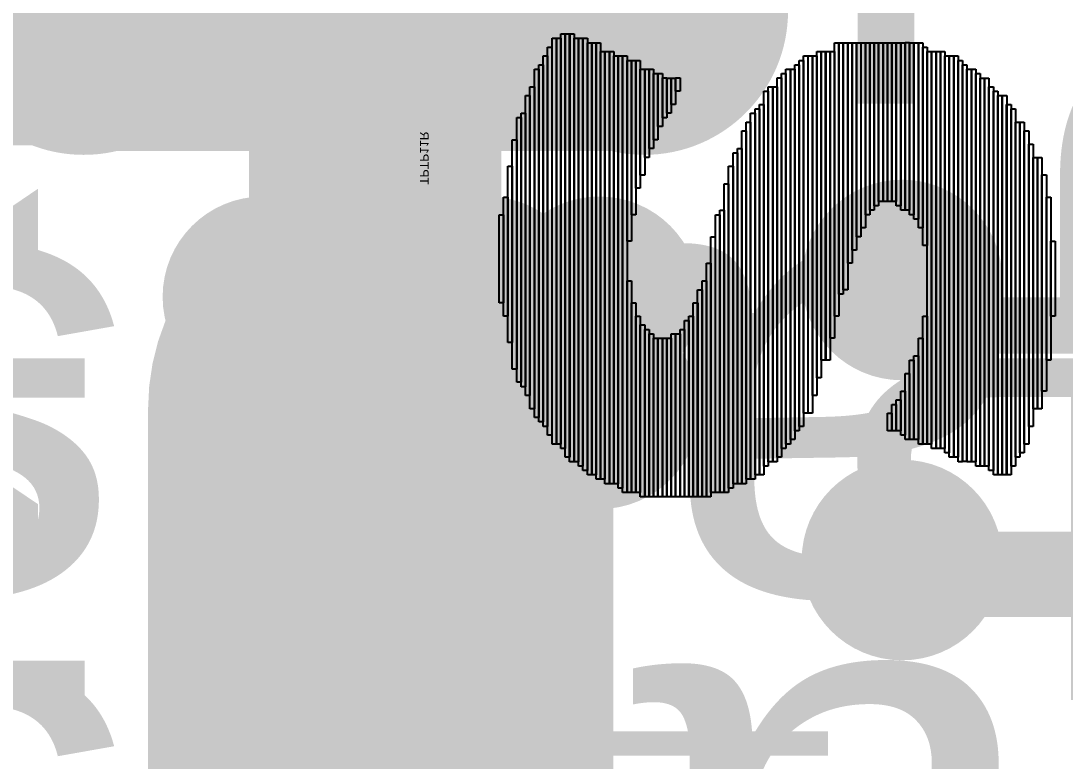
# Model space of a CAD drawing. Header units: inches. Extents: x -2.12 to 4.45, y -3.15 to 1.57.
# Drawn here: x -0.5044 to -0.3181, y -0.3815 to -0.2493 of the extents above; entities that cross this region are included whole.
import ezdxf

# ---------------------------------------------------------------- set-up
doc = ezdxf.new("R2010")
doc.units = ezdxf.units.IN
doc.header["$MEASUREMENT"] = 0
for name, color, linetype in [('Bottom', 5, 'Continuous'), ('Bottom 3D Body', 56, 'Continuous'), ('Bottom Overlay', 54, 'Continuous'), ('Bottom Paste', 16, 'Continuous'), ('Bottom Solder', 6, 'Continuous'), ('Bottom Value', 56, 'Continuous'), ('Measures', 56, 'Continuous'), ('Top', 1, 'Continuous'), ('Top Overlay', 2, 'Continuous'), ('Top Solder', 216, 'Continuous'), ('tPlace', 56, 'Continuous'), ('Via Holes', 16, 'Continuous')]:
    doc.layers.add(name, color=color, linetype=linetype)
doc.styles.add('Arial', font='', dxfattribs={"height": 0.2})
doc.styles.add('Courier New', font='', dxfattribs={"height": 0.2})
doc.styles.get('Arial').set_extended_font_data('Arial')
doc.styles.get('Courier New').set_extended_font_data('Courier New')

# ---------------------------------------------------------------- blocks, each defined once
blk = doc.blocks.new('TP11R_B_47')
at = {"layer": 'Bottom 3D Body', "style": 'Courier New', "text_generation_flag": 2}
blk.add_text('>TP_SIGNAL_NAME', height=0.0610235, rotation=180, dxfattribs=at).set_placement((0, 0.075))
blk = doc.blocks.new('TP11R_B_78')
at = {"layer": 'Bottom'}
h = blk.add_hatch(color=5, dxfattribs=at)
edge = h.paths.add_edge_path()
edge.add_arc((0, 0), 0.02166, 0, 360)
at = {"layer": 'Bottom Paste'}
h = blk.add_hatch(color=16, dxfattribs=at)
edge = h.paths.add_edge_path()
edge.add_arc((0, 0), 0.02166, 0, 360)
at = {"layer": 'Bottom Solder'}
h = blk.add_hatch(color=6, dxfattribs=at)
edge = h.paths.add_edge_path()
edge.add_arc((0, 0), 0.02566, 0, 360)
blk = doc.blocks.new('TP11R_B_79')
at = {"layer": 'Bottom'}
h = blk.add_hatch(color=5, dxfattribs=at)
edge = h.paths.add_edge_path()
edge.add_arc((0, 0), 0.02166, 0, 360)
at = {"layer": 'Bottom Paste'}
h = blk.add_hatch(color=16, dxfattribs=at)
edge = h.paths.add_edge_path()
edge.add_arc((0, 0), 0.02166, 0, 360)
at = {"layer": 'Bottom Solder'}
h = blk.add_hatch(color=6, dxfattribs=at)
edge = h.paths.add_edge_path()
edge.add_arc((0, 0), 0.02566, 0, 360)
blk = doc.blocks.new('TO_236_VIS_L_86')
at = {"layer": 'Measures', "style": 'Courier New'}
for s, p in [('Alt 1 Padstyle: OX60Y90D30P', (-0.583, -0.458)), ('Alt 2 Padstyle: OX90Y60D30P', (-0.583, -0.533))]:
    blk.add_text(s, height=0.0775, dxfattribs=at).set_placement(p)

msp = doc.modelspace()

# ---------------------------------------------------------------- hatches: boundary and pattern name
at = {"layer": 'Bottom'}
h = msp.add_hatch(color=5, dxfattribs=at)
edge = h.paths.add_edge_path()
edge.add_arc((-0.3472, -0.29561), 0.013905, 0, 360)
h = msp.add_hatch(color=5, dxfattribs=at)
edge = h.paths.add_edge_path()
edge.add_arc((-0.4612, -0.29861), 0.013905, 0, 360)
h = msp.add_hatch(color=5, dxfattribs=at)
edge = h.paths.add_edge_path()
edge.add_arc((-0.4412, -0.29861), 0.013905, 0, 360)
h = msp.add_hatch(color=5, dxfattribs=at)
edge = h.paths.add_edge_path()
edge.add_arc((-0.4212, -0.29861), 0.013905, 0, 360)
h = msp.add_hatch(color=5, dxfattribs=at)
edge = h.paths.add_edge_path()
edge.add_arc((-0.4012, -0.29861), 0.013905, 0, 360)
h = msp.add_hatch(color=5, dxfattribs=at)
edge = h.paths.add_edge_path()
edge.add_arc((-0.4602, -0.31861), 0.013905, 0, 360)
h = msp.add_hatch(color=5, dxfattribs=at)
edge = h.paths.add_edge_path()
edge.add_arc((-0.4402, -0.31861), 0.013905, 0, 360)
h = msp.add_hatch(color=5, dxfattribs=at)
edge = h.paths.add_edge_path()
edge.add_arc((-0.4212, -0.31861), 0.013905, 0, 360)
h = msp.add_hatch(color=5, dxfattribs=at)
edge = h.paths.add_edge_path()
edge.add_arc((-0.4012, -0.31861), 0.013905, 0, 360)
h = msp.add_hatch(color=5, dxfattribs=at)
edge = h.paths.add_edge_path()
edge.add_arc((-0.3472, -0.34561), 0.013905, 0, 360)
at = {"layer": 'Bottom Solder'}
h = msp.add_hatch(color=6, dxfattribs=at)
edge = h.paths.add_edge_path()
edge.add_arc((-0.3472, -0.29561), 0.017905, 0, 360)
h = msp.add_hatch(color=6, dxfattribs=at)
edge = h.paths.add_edge_path()
edge.add_arc((-0.4612, -0.29861), 0.017905, 0, 360)
h = msp.add_hatch(color=6, dxfattribs=at)
edge = h.paths.add_edge_path()
edge.add_arc((-0.4412, -0.29861), 0.017905, 0, 360)
h = msp.add_hatch(color=6, dxfattribs=at)
edge = h.paths.add_edge_path()
edge.add_arc((-0.4212, -0.29861), 0.017905, 0, 360)
h = msp.add_hatch(color=6, dxfattribs=at)
edge = h.paths.add_edge_path()
edge.add_arc((-0.4012, -0.29861), 0.017905, 0, 360)
h = msp.add_hatch(color=6, dxfattribs=at)
edge = h.paths.add_edge_path()
edge.add_arc((-0.4602, -0.31861), 0.017905, 0, 360)
h = msp.add_hatch(color=6, dxfattribs=at)
edge = h.paths.add_edge_path()
edge.add_arc((-0.4402, -0.31861), 0.017905, 0, 360)
h = msp.add_hatch(color=6, dxfattribs=at)
edge = h.paths.add_edge_path()
edge.add_arc((-0.4212, -0.31861), 0.017905, 0, 360)
h = msp.add_hatch(color=6, dxfattribs=at)
edge = h.paths.add_edge_path()
edge.add_arc((-0.4012, -0.31861), 0.017905, 0, 360)
h = msp.add_hatch(color=6, dxfattribs=at)
edge = h.paths.add_edge_path()
edge.add_arc((-0.3472, -0.34561), 0.017905, 0, 360)
at = {"layer": 'Top'}
h = msp.add_hatch(color=1, dxfattribs=at)
edge = h.paths.add_edge_path()
edge.add_arc((-0.3472, -0.29561), 0.013905, 0, 360)
h = msp.add_hatch(color=1, dxfattribs=at)
edge = h.paths.add_edge_path()
edge.add_arc((-0.4612, -0.29861), 0.013905, 0, 360)
h = msp.add_hatch(color=1, dxfattribs=at)
edge = h.paths.add_edge_path()
edge.add_arc((-0.4412, -0.29861), 0.013905, 0, 360)
h = msp.add_hatch(color=1, dxfattribs=at)
edge = h.paths.add_edge_path()
edge.add_arc((-0.4212, -0.29861), 0.013905, 0, 360)
h = msp.add_hatch(color=1, dxfattribs=at)
edge = h.paths.add_edge_path()
edge.add_arc((-0.4012, -0.29861), 0.013905, 0, 360)
h = msp.add_hatch(color=1, dxfattribs=at)
edge = h.paths.add_edge_path()
edge.add_arc((-0.4602, -0.31861), 0.013905, 0, 360)
h = msp.add_hatch(color=1, dxfattribs=at)
edge = h.paths.add_edge_path()
edge.add_arc((-0.4402, -0.31861), 0.013905, 0, 360)
h = msp.add_hatch(color=1, dxfattribs=at)
edge = h.paths.add_edge_path()
edge.add_arc((-0.4212, -0.31861), 0.013905, 0, 360)
h = msp.add_hatch(color=1, dxfattribs=at)
edge = h.paths.add_edge_path()
edge.add_arc((-0.4012, -0.31861), 0.013905, 0, 360)
h = msp.add_hatch(color=1, dxfattribs=at)
edge = h.paths.add_edge_path()
edge.add_arc((-0.3472, -0.34561), 0.013905, 0, 360)
at = {"layer": 'Top Solder'}
h = msp.add_hatch(color=216, dxfattribs=at)
edge = h.paths.add_edge_path()
edge.add_arc((-0.3472, -0.29561), 0.017905, 0, 360)
h = msp.add_hatch(color=216, dxfattribs=at)
edge = h.paths.add_edge_path()
edge.add_arc((-0.4612, -0.29861), 0.017905, 0, 360)
h = msp.add_hatch(color=216, dxfattribs=at)
edge = h.paths.add_edge_path()
edge.add_arc((-0.4412, -0.29861), 0.017905, 0, 360)
h = msp.add_hatch(color=216, dxfattribs=at)
edge = h.paths.add_edge_path()
edge.add_arc((-0.4212, -0.29861), 0.017905, 0, 360)
h = msp.add_hatch(color=216, dxfattribs=at)
edge = h.paths.add_edge_path()
edge.add_arc((-0.4012, -0.29861), 0.017905, 0, 360)
h = msp.add_hatch(color=216, dxfattribs=at)
edge = h.paths.add_edge_path()
edge.add_arc((-0.4602, -0.31861), 0.017905, 0, 360)
h = msp.add_hatch(color=216, dxfattribs=at)
edge = h.paths.add_edge_path()
edge.add_arc((-0.4402, -0.31861), 0.017905, 0, 360)
h = msp.add_hatch(color=216, dxfattribs=at)
edge = h.paths.add_edge_path()
edge.add_arc((-0.4212, -0.31861), 0.017905, 0, 360)
h = msp.add_hatch(color=216, dxfattribs=at)
edge = h.paths.add_edge_path()
edge.add_arc((-0.4012, -0.31861), 0.017905, 0, 360)
h = msp.add_hatch(color=216, dxfattribs=at)
edge = h.paths.add_edge_path()
edge.add_arc((-0.3472, -0.34561), 0.017905, 0, 360)
at = {"layer": 'Via Holes'}
h = msp.add_hatch(color=7, dxfattribs=at)
edge = h.paths.add_edge_path()
edge.add_arc((-0.3472, -0.29561), 0.005905, 0, 360)
h = msp.add_hatch(color=7, dxfattribs=at)
edge = h.paths.add_edge_path()
edge.add_arc((-0.4612, -0.29861), 0.005905, 0, 360)
h = msp.add_hatch(color=7, dxfattribs=at)
edge = h.paths.add_edge_path()
edge.add_arc((-0.4412, -0.29861), 0.005905, 0, 360)
h = msp.add_hatch(color=7, dxfattribs=at)
edge = h.paths.add_edge_path()
edge.add_arc((-0.4212, -0.29861), 0.005905, 0, 360)
h = msp.add_hatch(color=7, dxfattribs=at)
edge = h.paths.add_edge_path()
edge.add_arc((-0.4012, -0.29861), 0.005905, 0, 360)
h = msp.add_hatch(color=7, dxfattribs=at)
edge = h.paths.add_edge_path()
edge.add_arc((-0.4602, -0.31861), 0.005905, 0, 360)
h = msp.add_hatch(color=7, dxfattribs=at)
edge = h.paths.add_edge_path()
edge.add_arc((-0.4402, -0.31861), 0.005905, 0, 360)
h = msp.add_hatch(color=7, dxfattribs=at)
edge = h.paths.add_edge_path()
edge.add_arc((-0.4212, -0.31861), 0.005905, 0, 360)
h = msp.add_hatch(color=7, dxfattribs=at)
edge = h.paths.add_edge_path()
edge.add_arc((-0.4012, -0.31861), 0.005905, 0, 360)
h = msp.add_hatch(color=7, dxfattribs=at)
edge = h.paths.add_edge_path()
edge.add_arc((-0.3472, -0.34561), 0.005905, 0, 360)

# ---------------------------------------------------------------- linework, layer by layer
at = {"layer": 'Bottom', "const_width": 0.05}
msp.add_lwpolyline([(-0.4932, -0.24761), (-0.3932, -0.24761)], dxfattribs=at)
at = {"layer": 'Bottom', "const_width": 0.025}
for points in [[(-0.5057, -0.24761, 1), (-0.4807, -0.24761, 1)], [(-0.4057, -0.24761, 1), (-0.3807, -0.24761, 1)]]:
    msp.add_lwpolyline(points, format="xyb", close=True, dxfattribs=at)
at = {"layer": 'Top'}
for points, const_width in [([(-0.4412, -0.24861), (-0.3932, -0.20061)], 0.045), ([(-0.4412, -0.29861), (-0.4412, -0.24861)], 0.045), ([(-0.4402, -0.43261), (-0.4402, -0.31861)], 0.083)]:
    msp.add_lwpolyline(points, dxfattribs=dict(at, const_width=const_width))
for points, const_width in [([(-0.45245, -0.24861, 1), (-0.42995, -0.24861, 1)], 0.0225), ([(-0.45245, -0.24861, 1), (-0.42995, -0.24861, 1)], 0.0225), ([(-0.46095, -0.31861, 1), (-0.41945, -0.31861, 1)], 0.0415), ([(-0.45245, -0.29861, 1), (-0.42995, -0.29861, 1)], 0.0225)]:
    msp.add_lwpolyline(points, format="xyb", close=True, dxfattribs=dict(at, const_width=const_width))
at = {"layer": 'tPlace'}
for p, q in [((-0.40964, -0.3249), (-0.40964, -0.25246)), ((-0.40964, -0.25246), (-0.40886, -0.25246)), ((-0.40886, -0.25246), (-0.40886, -0.3249)), ((-0.40885, -0.3249), (-0.40885, -0.25246)), ((-0.40885, -0.25246), (-0.40807, -0.25246)), ((-0.40807, -0.25246), (-0.40807, -0.3249)), ((-0.40806, -0.32569), (-0.40806, -0.25167)), ((-0.40806, -0.25167), (-0.40728, -0.25167)), ((-0.40728, -0.32726), (-0.40728, -0.25167)), ((-0.40728, -0.25167), (-0.40649, -0.25167)), ((-0.40728, -0.25167), (-0.40728, -0.32569)), ((-0.406495, -0.328055), (-0.406495, -0.251675)), ((-0.406495, -0.251675), (-0.405705, -0.251675)), ((-0.40649, -0.25167), (-0.40649, -0.32726)), ((-0.405705, -0.251675), (-0.405705, -0.328055)), ((-0.405705, -0.328055), (-0.405705, -0.252455)), ((-0.405705, -0.252455), (-0.404915, -0.252455)), ((-0.404915, -0.252455), (-0.404915, -0.328055)), ((-0.40491, -0.32884), (-0.40491, -0.25246)), ((-0.40491, -0.25246), (-0.40413, -0.25246)), ((-0.40413, -0.32963), (-0.40413, -0.25246)), ((-0.40413, -0.25246), (-0.40334, -0.25246)), ((-0.40413, -0.25246), (-0.40413, -0.32884)), ((-0.40334, -0.25246), (-0.40334, -0.32963)), ((-0.40334, -0.33041), (-0.40334, -0.25325)), ((-0.40334, -0.25325), (-0.40256, -0.25325)), ((-0.40256, -0.25325), (-0.40256, -0.33041)), ((-0.40255, -0.33041), (-0.40255, -0.25325)), ((-0.40255, -0.25325), (-0.40177, -0.25325)), ((-0.40177, -0.3312), (-0.40177, -0.25325)), ((-0.40177, -0.25325), (-0.40098, -0.25325)), ((-0.40177, -0.25325), (-0.40177, -0.33041)), ((-0.40098, -0.25325), (-0.40098, -0.3312)), ((-0.359245, -0.302065), (-0.359245, -0.253245)), ((-0.359245, -0.253245), (-0.358455, -0.253245)), ((-0.358465, -0.298125), (-0.358465, -0.253245)), ((-0.358465, -0.253245), (-0.357675, -0.253245)), ((-0.358455, -0.253245), (-0.358455, -0.302065)), ((-0.357675, -0.297345), (-0.357675, -0.253245)), ((-0.357675, -0.253245), (-0.356885, -0.253245)), ((-0.357675, -0.253245), (-0.357675, -0.298125)), ((-0.35689, -0.29262), (-0.35689, -0.25325)), ((-0.35689, -0.25325), (-0.3561, -0.25325)), ((-0.356885, -0.253245), (-0.356885, -0.297345)), ((-0.3561, -0.29026), (-0.3561, -0.25325)), ((-0.3561, -0.25325), (-0.35531, -0.25325)), ((-0.3561, -0.25325), (-0.3561, -0.29262)), ((-0.35531, -0.25325), (-0.35531, -0.29026)), ((-0.355305, -0.287895), (-0.355305, -0.253245)), ((-0.355305, -0.253245), (-0.354525, -0.253245)), ((-0.354525, -0.253245), (-0.354525, -0.287895)), ((-0.35452, -0.28632), (-0.35452, -0.25325)), ((-0.35452, -0.25325), (-0.35373, -0.25325)), ((-0.35374, -0.28396), (-0.35374, -0.25325)), ((-0.35374, -0.25325), (-0.35295, -0.25325)), ((-0.35373, -0.25325), (-0.35373, -0.28632)), ((-0.35295, -0.25325), (-0.35295, -0.28396)), ((-0.352945, -0.283165), (-0.352945, -0.253245)), ((-0.352945, -0.253245), (-0.352155, -0.253245)), ((-0.35216, -0.28238), (-0.35216, -0.25325)), ((-0.35216, -0.25325), (-0.35137, -0.25325)), ((-0.352155, -0.253245), (-0.352155, -0.283165)), ((-0.35137, -0.28159), (-0.35137, -0.25325)), ((-0.35137, -0.25325), (-0.35059, -0.25325)), ((-0.35137, -0.25325), (-0.35137, -0.28238)), ((-0.35059, -0.25325), (-0.35059, -0.28159)), ((-0.350585, -0.281595), (-0.350585, -0.253245)), ((-0.350585, -0.253245), (-0.349805, -0.253245)), ((-0.349805, -0.253245), (-0.349805, -0.281595)), ((-0.349795, -0.281595), (-0.349795, -0.253245)), ((-0.349795, -0.253245), (-0.349015, -0.253245)), ((-0.349015, -0.253245), (-0.349015, -0.281595)), ((-0.349005, -0.281595), (-0.349005, -0.253245)), ((-0.349005, -0.253245), (-0.348225, -0.253245)), ((-0.348225, -0.282385), (-0.348225, -0.253245)), ((-0.348225, -0.253245), (-0.347435, -0.253245)), ((-0.348225, -0.253245), (-0.348225, -0.281595)), ((-0.347435, -0.283165), (-0.347435, -0.253245)), ((-0.347435, -0.253245), (-0.346645, -0.253245)), ((-0.347435, -0.253245), (-0.347435, -0.282385)), ((-0.34665, -0.28317), (-0.34665, -0.25324)), ((-0.34665, -0.25324), (-0.34586, -0.25324)), ((-0.346645, -0.253245), (-0.346645, -0.283165)), ((-0.34586, -0.25324), (-0.34586, -0.28317)), ((-0.34586, -0.28396), (-0.34586, -0.25325)), ((-0.34586, -0.25325), (-0.34507, -0.25325)), ((-0.345075, -0.284745), (-0.345075, -0.253245)), ((-0.345075, -0.253245), (-0.344285, -0.253245)), ((-0.34507, -0.25325), (-0.34507, -0.28396)), ((-0.34429, -0.28632), (-0.34429, -0.25325)), ((-0.34429, -0.25325), (-0.3435, -0.25325)), ((-0.344285, -0.253245), (-0.344285, -0.284745)), ((-0.3435, -0.25325), (-0.3435, -0.28632)), ((-0.410425, -0.323325), (-0.410425, -0.254035)), ((-0.410425, -0.254035), (-0.409645, -0.254035)), ((-0.409645, -0.254035), (-0.409645, -0.323325)), ((-0.40098, -0.3312), (-0.40098, -0.25483)), ((-0.40098, -0.25483), (-0.40019, -0.25483)), ((-0.400195, -0.331985), (-0.400195, -0.254825)), ((-0.400195, -0.254825), (-0.399405, -0.254825)), ((-0.40019, -0.25483), (-0.40019, -0.3312)), ((-0.399405, -0.331985), (-0.399405, -0.254825)), ((-0.399405, -0.254825), (-0.398615, -0.254825)), ((-0.399405, -0.254825), (-0.399405, -0.331985)), ((-0.398615, -0.254825), (-0.398615, -0.331985)), ((-0.3624, -0.31309), (-0.3624, -0.25482)), ((-0.3624, -0.25482), (-0.36161, -0.25482)), ((-0.36161, -0.25482), (-0.36161, -0.31309)), ((-0.36161, -0.30994), (-0.36161, -0.25483)), ((-0.36161, -0.25483), (-0.36082, -0.25483)), ((-0.360825, -0.309945), (-0.360825, -0.254825)), ((-0.360825, -0.254825), (-0.360035, -0.254825)), ((-0.36082, -0.25483), (-0.36082, -0.30994)), ((-0.360035, -0.306005), (-0.360035, -0.254825)), ((-0.360035, -0.254825), (-0.359245, -0.254825)), ((-0.360035, -0.254825), (-0.360035, -0.309945)), ((-0.359245, -0.254825), (-0.359245, -0.306005)), ((-0.3435, -0.28947), (-0.3435, -0.25404)), ((-0.3435, -0.25404), (-0.34271, -0.25404)), ((-0.342715, -0.324905), (-0.342715, -0.254825)), ((-0.342715, -0.254825), (-0.341925, -0.254825)), ((-0.34271, -0.25404), (-0.34271, -0.28947)), ((-0.341925, -0.325685), (-0.341925, -0.254825)), ((-0.341925, -0.254825), (-0.341135, -0.254825)), ((-0.341925, -0.254825), (-0.341925, -0.324905)), ((-0.34114, -0.32569), (-0.34114, -0.25482)), ((-0.34114, -0.25482), (-0.34035, -0.25482)), ((-0.341135, -0.254825), (-0.341135, -0.325685)), ((-0.34035, -0.32569), (-0.34035, -0.25482)), ((-0.34035, -0.25482), (-0.33956, -0.25482)), ((-0.34035, -0.25482), (-0.34035, -0.32569)), ((-0.33956, -0.25482), (-0.33956, -0.32569)), ((-0.41121, -0.32175), (-0.41121, -0.25561)), ((-0.41121, -0.25561), (-0.41043, -0.25561)), ((-0.41043, -0.25561), (-0.41043, -0.32175)), ((-0.39861, -0.33199), (-0.39861, -0.25561)), ((-0.39861, -0.25561), (-0.39783, -0.25561)), ((-0.39783, -0.33278), (-0.39783, -0.25561)), ((-0.39783, -0.25561), (-0.39704, -0.25561)), ((-0.39783, -0.25561), (-0.39783, -0.33199)), ((-0.397045, -0.333565), (-0.397045, -0.255605)), ((-0.397045, -0.255605), (-0.396255, -0.255605)), ((-0.39704, -0.25561), (-0.39704, -0.33278)), ((-0.396255, -0.255605), (-0.396255, -0.333565)), ((-0.39625, -0.28868), (-0.39625, -0.2564)), ((-0.39625, -0.2564), (-0.39547, -0.2564)), ((-0.39547, -0.2564), (-0.39547, -0.28868)), ((-0.395465, -0.283955), (-0.395465, -0.256395)), ((-0.395465, -0.256395), (-0.394675, -0.256395)), ((-0.39468, -0.27923), (-0.39468, -0.2564)), ((-0.39468, -0.2564), (-0.39389, -0.2564)), ((-0.394675, -0.256395), (-0.394675, -0.283955)), ((-0.39389, -0.2564), (-0.39389, -0.27923)), ((-0.36555, -0.32175), (-0.36555, -0.2564)), ((-0.36555, -0.2564), (-0.36476, -0.2564)), ((-0.36476, -0.31939), (-0.36476, -0.25561)), ((-0.36476, -0.25561), (-0.36398, -0.25561)), ((-0.36476, -0.2564), (-0.36476, -0.32175)), ((-0.36398, -0.25561), (-0.36398, -0.31939)), ((-0.36397, -0.31939), (-0.36397, -0.25561)), ((-0.36397, -0.25561), (-0.36319, -0.25561)), ((-0.36319, -0.31624), (-0.36319, -0.25561)), ((-0.36319, -0.25561), (-0.3624, -0.25561)), ((-0.36319, -0.25561), (-0.36319, -0.31939)), ((-0.3624, -0.25561), (-0.3624, -0.31624)), ((-0.339565, -0.326475), (-0.339565, -0.255615)), ((-0.339565, -0.255615), (-0.338775, -0.255615)), ((-0.338775, -0.327265), (-0.338775, -0.255605)), ((-0.338775, -0.255605), (-0.337985, -0.255605)), ((-0.338775, -0.255615), (-0.338775, -0.326475)), ((-0.33799, -0.32726), (-0.33799, -0.25561)), ((-0.33799, -0.25561), (-0.3372, -0.25561)), ((-0.337985, -0.255605), (-0.337985, -0.327265)), ((-0.3372, -0.25561), (-0.3372, -0.32726)), ((-0.3372, -0.32805), (-0.3372, -0.2564)), ((-0.3372, -0.2564), (-0.33641, -0.2564)), ((-0.33641, -0.2564), (-0.33641, -0.32805)), ((-0.41279, -0.32018), (-0.41279, -0.25797)), ((-0.41279, -0.25797), (-0.412, -0.25797)), ((-0.412005, -0.320965), (-0.412005, -0.257185)), ((-0.412005, -0.257185), (-0.411215, -0.257185)), ((-0.412, -0.25797), (-0.412, -0.32018)), ((-0.411215, -0.257185), (-0.411215, -0.320965)), ((-0.39389, -0.27687), (-0.39389, -0.25797)), ((-0.39389, -0.25797), (-0.39311, -0.25797)), ((-0.39311, -0.27372), (-0.39311, -0.25797)), ((-0.39311, -0.25797), (-0.39232, -0.25797)), ((-0.39311, -0.25797), (-0.39311, -0.27687)), ((-0.39232, -0.25797), (-0.39232, -0.27372)), ((-0.392315, -0.272145), (-0.392315, -0.257975)), ((-0.392315, -0.257975), (-0.391535, -0.257975)), ((-0.391535, -0.257975), (-0.391535, -0.272145)), ((-0.39153, -0.27057), (-0.39153, -0.25876)), ((-0.39153, -0.25876), (-0.39074, -0.25876)), ((-0.390745, -0.268205), (-0.390745, -0.258765)), ((-0.390745, -0.258765), (-0.389955, -0.258765)), ((-0.39074, -0.25876), (-0.39074, -0.27057)), ((-0.389955, -0.258765), (-0.389955, -0.268205)), ((-0.3687, -0.32569), (-0.3687, -0.25876)), ((-0.3687, -0.25876), (-0.36791, -0.25876)), ((-0.36791, -0.3249), (-0.36791, -0.25797)), ((-0.36791, -0.25797), (-0.36712, -0.25797)), ((-0.36791, -0.25876), (-0.36791, -0.32569)), ((-0.367125, -0.324115), (-0.367125, -0.257975)), ((-0.367125, -0.257975), (-0.366335, -0.257975)), ((-0.36712, -0.25797), (-0.36712, -0.3249)), ((-0.366335, -0.322545), (-0.366335, -0.257185)), ((-0.366335, -0.257185), (-0.365545, -0.257185)), ((-0.366335, -0.257975), (-0.366335, -0.324115)), ((-0.365545, -0.257185), (-0.365545, -0.322545)), ((-0.336415, -0.328045), (-0.336415, -0.257185)), ((-0.336415, -0.257185), (-0.335625, -0.257185)), ((-0.335625, -0.257185), (-0.335625, -0.328045)), ((-0.335625, -0.328055), (-0.335625, -0.257975)), ((-0.335625, -0.257975), (-0.334835, -0.257975)), ((-0.334835, -0.328055), (-0.334835, -0.257975)), ((-0.334835, -0.257975), (-0.334045, -0.257975)), ((-0.334835, -0.257975), (-0.334835, -0.328055)), ((-0.33405, -0.32884), (-0.33405, -0.25876)), ((-0.33405, -0.25876), (-0.33327, -0.25876)), ((-0.334045, -0.257975), (-0.334045, -0.328055)), ((-0.33327, -0.25876), (-0.33327, -0.32884)), ((-0.389955, -0.266635), (-0.389955, -0.259545)), ((-0.389955, -0.259545), (-0.389175, -0.259545)), ((-0.389175, -0.259545), (-0.389175, -0.266635)), ((-0.38917, -0.26584), (-0.38917, -0.25955)), ((-0.38917, -0.25955), (-0.38838, -0.25955)), ((-0.38838, -0.26427), (-0.38838, -0.25955)), ((-0.38838, -0.25955), (-0.3876, -0.25955)), ((-0.38838, -0.25955), (-0.38838, -0.26584)), ((-0.3876, -0.25955), (-0.3876, -0.26427)), ((-0.387595, -0.261905), (-0.387595, -0.259545)), ((-0.387595, -0.259545), (-0.386805, -0.259545)), ((-0.386805, -0.259545), (-0.386805, -0.261905)), ((-0.369485, -0.327265), (-0.369485, -0.259545)), ((-0.369485, -0.259545), (-0.368695, -0.259545)), ((-0.368695, -0.259545), (-0.368695, -0.327265)), ((-0.33326, -0.32884), (-0.33326, -0.25955)), ((-0.33326, -0.25955), (-0.33247, -0.25955)), ((-0.33248, -0.32884), (-0.33248, -0.25955)), ((-0.33248, -0.25955), (-0.33169, -0.25955)), ((-0.33247, -0.25955), (-0.33247, -0.32884)), ((-0.33169, -0.25955), (-0.33169, -0.32884)), ((-0.413575, -0.318605), (-0.413575, -0.261125)), ((-0.413575, -0.261125), (-0.412785, -0.261125)), ((-0.412785, -0.261125), (-0.412785, -0.318605)), ((-0.386805, -0.261905), (-0.387595, -0.261905)), ((-0.37185, -0.32884), (-0.37185, -0.26191)), ((-0.37185, -0.26191), (-0.37106, -0.26191)), ((-0.37106, -0.32805), (-0.37106, -0.26112)), ((-0.37106, -0.26112), (-0.37027, -0.26112)), ((-0.37106, -0.26191), (-0.37106, -0.32884)), ((-0.37027, -0.32805), (-0.37027, -0.26112)), ((-0.37027, -0.26112), (-0.36948, -0.26112)), ((-0.37027, -0.26112), (-0.37027, -0.32805)), ((-0.36948, -0.26112), (-0.36948, -0.32805)), ((-0.33169, -0.32963), (-0.33169, -0.26112)), ((-0.33169, -0.26112), (-0.3309, -0.26112)), ((-0.3309, -0.26112), (-0.3309, -0.32963)), ((-0.3309, -0.33041), (-0.3309, -0.26191)), ((-0.3309, -0.26191), (-0.33012, -0.26191)), ((-0.33012, -0.26191), (-0.33012, -0.33041)), ((-0.414365, -0.316235), (-0.414365, -0.262695)), ((-0.414365, -0.262695), (-0.413575, -0.262695)), ((-0.413575, -0.262695), (-0.413575, -0.316235)), ((-0.3876, -0.26427), (-0.38838, -0.26427)), ((-0.372635, -0.330415), (-0.372635, -0.264275)), ((-0.372635, -0.264275), (-0.371845, -0.264275)), ((-0.371845, -0.264275), (-0.371845, -0.330415)), ((-0.330115, -0.330415), (-0.330115, -0.262695)), ((-0.330115, -0.262695), (-0.329325, -0.262695)), ((-0.329325, -0.330415), (-0.329325, -0.262695)), ((-0.329325, -0.262695), (-0.328535, -0.262695)), ((-0.329325, -0.262695), (-0.329325, -0.330415)), ((-0.32854, -0.33042), (-0.32854, -0.26427)), ((-0.32854, -0.26427), (-0.32775, -0.26427)), ((-0.328535, -0.262695), (-0.328535, -0.330415)), ((-0.32775, -0.26427), (-0.32775, -0.33042)), ((-0.415155, -0.314665), (-0.415155, -0.265845)), ((-0.415155, -0.265845), (-0.414365, -0.265845)), ((-0.414365, -0.265845), (-0.414365, -0.314665)), ((-0.38838, -0.26584), (-0.38917, -0.26584)), ((-0.37421, -0.3312), (-0.37421, -0.26585)), ((-0.37421, -0.26585), (-0.37342, -0.26585)), ((-0.37342, -0.33041), (-0.37342, -0.26506)), ((-0.37342, -0.26506), (-0.37263, -0.26506)), ((-0.37342, -0.26585), (-0.37342, -0.3312)), ((-0.37263, -0.26506), (-0.37263, -0.33041)), ((-0.327755, -0.328835), (-0.327755, -0.265055)), ((-0.327755, -0.265055), (-0.326965, -0.265055)), ((-0.326965, -0.265055), (-0.326965, -0.328835)), ((-0.41594, -0.31388), (-0.41594, -0.26663)), ((-0.41594, -0.26663), (-0.41515, -0.26663)), ((-0.41515, -0.26663), (-0.41515, -0.31388)), ((-0.389955, -0.268205), (-0.390745, -0.268205)), ((-0.389175, -0.266635), (-0.389955, -0.266635)), ((-0.37499, -0.3312), (-0.37499, -0.26742)), ((-0.37499, -0.26742), (-0.37421, -0.26742)), ((-0.37421, -0.26742), (-0.37421, -0.3312)), ((-0.326965, -0.327265), (-0.326965, -0.267425)), ((-0.326965, -0.267425), (-0.326175, -0.267425)), ((-0.32618, -0.32647), (-0.32618, -0.26742)), ((-0.32618, -0.26742), (-0.32539, -0.26742)), ((-0.326175, -0.267425), (-0.326175, -0.327265)), ((-0.32539, -0.26742), (-0.32539, -0.32647)), ((-0.37578, -0.33199), (-0.37578, -0.269)), ((-0.37578, -0.269), (-0.37499, -0.269)), ((-0.37499, -0.269), (-0.37499, -0.33199)), ((-0.32539, -0.3249), (-0.32539, -0.26899)), ((-0.32539, -0.26899), (-0.3246, -0.26899)), ((-0.3246, -0.26899), (-0.3246, -0.3249)), ((-0.41673, -0.31152), (-0.41673, -0.27057)), ((-0.41673, -0.27057), (-0.41594, -0.27057)), ((-0.41594, -0.27057), (-0.41594, -0.31152)), ((-0.39074, -0.27057), (-0.39153, -0.27057)), ((-0.3246, -0.32175), (-0.3246, -0.27136)), ((-0.3246, -0.27136), (-0.32381, -0.27136)), ((-0.32381, -0.27136), (-0.32381, -0.32175)), ((-0.39232, -0.27372), (-0.39311, -0.27372)), ((-0.391535, -0.272145), (-0.392315, -0.272145)), ((-0.377355, -0.331985), (-0.377355, -0.272935)), ((-0.377355, -0.272935), (-0.376575, -0.272935)), ((-0.376575, -0.331985), (-0.376575, -0.272145)), ((-0.376575, -0.272145), (-0.375785, -0.272145)), ((-0.376575, -0.272935), (-0.376575, -0.331985)), ((-0.375785, -0.272145), (-0.375785, -0.331985)), ((-0.32381, -0.3186), (-0.32381, -0.27372)), ((-0.32381, -0.27372), (-0.32303, -0.27372)), ((-0.32303, -0.27372), (-0.32303, -0.3186)), ((-0.32302, -0.3186), (-0.32302, -0.27372)), ((-0.32302, -0.27372), (-0.32224, -0.27372)), ((-0.32224, -0.27372), (-0.32224, -0.3186)), ((-0.417515, -0.306795), (-0.417515, -0.275295)), ((-0.417515, -0.275295), (-0.416725, -0.275295)), ((-0.416725, -0.275295), (-0.416725, -0.306795)), ((-0.378145, -0.332775), (-0.378145, -0.275295)), ((-0.378145, -0.275295), (-0.377355, -0.275295)), ((-0.377355, -0.275295), (-0.377355, -0.332775)), ((-0.39311, -0.27687), (-0.39389, -0.27687)), ((-0.322235, -0.315455), (-0.322235, -0.276865)), ((-0.322235, -0.276865), (-0.321455, -0.276865)), ((-0.321455, -0.276865), (-0.321455, -0.315455)), ((-0.39389, -0.27923), (-0.39468, -0.27923)), ((-0.378935, -0.333565), (-0.378935, -0.278445)), ((-0.378935, -0.278445), (-0.378145, -0.278445)), ((-0.378145, -0.278445), (-0.378145, -0.333565)), ((-0.418305, -0.302065), (-0.418305, -0.280805)), ((-0.418305, -0.280805), (-0.417515, -0.280805)), ((-0.417515, -0.280805), (-0.417515, -0.302065)), ((-0.321455, -0.309945), (-0.321455, -0.280805)), ((-0.321455, -0.280805), (-0.320665, -0.280805)), ((-0.320665, -0.280805), (-0.320665, -0.309945)), ((-0.35137, -0.28238), (-0.35216, -0.28238)), ((-0.35059, -0.28159), (-0.35137, -0.28159)), ((-0.349805, -0.281595), (-0.350585, -0.281595)), ((-0.349015, -0.281595), (-0.349795, -0.281595)), ((-0.348225, -0.281595), (-0.349005, -0.281595)), ((-0.347435, -0.282385), (-0.348225, -0.282385)), ((-0.419085, -0.299705), (-0.419085, -0.283955)), ((-0.419085, -0.283955), (-0.418305, -0.283955)), ((-0.418305, -0.283955), (-0.418305, -0.299705)), ((-0.394675, -0.283955), (-0.395465, -0.283955)), ((-0.380505, -0.333565), (-0.380505, -0.283955)), ((-0.380505, -0.283955), (-0.379725, -0.283955)), ((-0.379725, -0.283955), (-0.379725, -0.333565)), ((-0.37972, -0.33356), (-0.37972, -0.28317)), ((-0.37972, -0.28317), (-0.37893, -0.28317)), ((-0.37893, -0.28317), (-0.37893, -0.33356)), ((-0.35295, -0.28396), (-0.35374, -0.28396)), ((-0.352155, -0.283165), (-0.352945, -0.283165)), ((-0.346645, -0.283165), (-0.347435, -0.283165)), ((-0.34586, -0.28317), (-0.34665, -0.28317)), ((-0.34507, -0.28396), (-0.34586, -0.28396)), ((-0.344285, -0.284745), (-0.345075, -0.284745)), ((-0.35373, -0.28632), (-0.35452, -0.28632)), ((-0.3435, -0.28632), (-0.34429, -0.28632)), ((-0.39547, -0.28868), (-0.39625, -0.28868)), ((-0.3813, -0.33356), (-0.3813, -0.28789)), ((-0.3813, -0.28789), (-0.38051, -0.28789)), ((-0.38051, -0.28789), (-0.38051, -0.33356)), ((-0.354525, -0.287895), (-0.355305, -0.287895)), ((-0.320665, -0.302065), (-0.320665, -0.288685)), ((-0.320665, -0.288685), (-0.319875, -0.288685)), ((-0.319875, -0.288685), (-0.319875, -0.302065)), ((-0.35531, -0.29026), (-0.3561, -0.29026)), ((-0.34271, -0.28947), (-0.3435, -0.28947)), ((-0.38208, -0.33435), (-0.38208, -0.29262)), ((-0.38208, -0.29262), (-0.38129, -0.29262)), ((-0.38129, -0.29262), (-0.38129, -0.33435)), ((-0.3561, -0.29262), (-0.35689, -0.29262)), ((-0.396255, -0.333565), (-0.396255, -0.295765)), ((-0.396255, -0.295765), (-0.395465, -0.295765)), ((-0.395465, -0.295765), (-0.395465, -0.333565)), ((-0.382865, -0.334355), (-0.382865, -0.295765)), ((-0.382865, -0.295765), (-0.382085, -0.295765)), ((-0.382085, -0.295765), (-0.382085, -0.334355)), ((-0.38366, -0.33435), (-0.38366, -0.29734)), ((-0.38366, -0.29734), (-0.38287, -0.29734)), ((-0.38287, -0.29734), (-0.38287, -0.33435)), ((-0.356885, -0.297345), (-0.357675, -0.297345)), ((-0.418305, -0.299705), (-0.419085, -0.299705)), ((-0.395465, -0.333565), (-0.395465, -0.299705)), ((-0.395465, -0.299705), (-0.394675, -0.299705)), ((-0.394675, -0.299705), (-0.394675, -0.333565)), ((-0.384445, -0.334345), (-0.384445, -0.299705)), ((-0.384445, -0.299705), (-0.383655, -0.299705)), ((-0.383655, -0.299705), (-0.383655, -0.334345)), ((-0.357675, -0.298125), (-0.358465, -0.298125)), ((-0.417515, -0.302065), (-0.418305, -0.302065)), ((-0.39468, -0.33356), (-0.39468, -0.30207)), ((-0.39468, -0.30207), (-0.39389, -0.30207)), ((-0.39389, -0.30207), (-0.39389, -0.33356)), ((-0.39389, -0.33435), (-0.39389, -0.30364)), ((-0.39389, -0.30364), (-0.3931, -0.30364)), ((-0.3931, -0.30364), (-0.3931, -0.33435)), ((-0.38602, -0.33435), (-0.38602, -0.30286)), ((-0.38602, -0.30286), (-0.38523, -0.30286)), ((-0.385235, -0.334345), (-0.385235, -0.302065)), ((-0.385235, -0.302065), (-0.384445, -0.302065)), ((-0.38523, -0.30286), (-0.38523, -0.33435)), ((-0.384445, -0.302065), (-0.384445, -0.334345)), ((-0.358455, -0.302065), (-0.359245, -0.302065)), ((-0.3435, -0.3249), (-0.3435, -0.30207)), ((-0.3435, -0.30207), (-0.34271, -0.30207)), ((-0.34271, -0.30207), (-0.34271, -0.3249)), ((-0.319875, -0.302065), (-0.320665, -0.302065)), ((-0.3931, -0.33435), (-0.3931, -0.30443)), ((-0.3931, -0.30443), (-0.39232, -0.30443)), ((-0.39232, -0.30443), (-0.39232, -0.33435)), ((-0.39232, -0.33435), (-0.39232, -0.30522)), ((-0.39232, -0.30522), (-0.39153, -0.30522)), ((-0.39153, -0.30522), (-0.39153, -0.33435)), ((-0.38838, -0.33435), (-0.38838, -0.30522)), ((-0.38838, -0.30522), (-0.38759, -0.30522)), ((-0.387595, -0.334355), (-0.387595, -0.305215)), ((-0.387595, -0.305215), (-0.386805, -0.305215)), ((-0.38759, -0.30522), (-0.38759, -0.33435)), ((-0.386805, -0.305215), (-0.386805, -0.334355)), ((-0.3868, -0.33435), (-0.3868, -0.30443)), ((-0.3868, -0.30443), (-0.38602, -0.30443)), ((-0.38602, -0.30443), (-0.38602, -0.33435)), ((-0.416725, -0.306795), (-0.417515, -0.306795)), ((-0.39153, -0.33435), (-0.39153, -0.306)), ((-0.39153, -0.306), (-0.39074, -0.306)), ((-0.390745, -0.334345), (-0.390745, -0.306005)), ((-0.390745, -0.306005), (-0.389955, -0.306005)), ((-0.39074, -0.306), (-0.39074, -0.33435)), ((-0.38996, -0.33435), (-0.38996, -0.306)), ((-0.38996, -0.306), (-0.38917, -0.306)), ((-0.389955, -0.306005), (-0.389955, -0.334345)), ((-0.38917, -0.33435), (-0.38917, -0.306)), ((-0.38917, -0.306), (-0.38838, -0.306)), ((-0.38917, -0.306), (-0.38917, -0.33435)), ((-0.38838, -0.306), (-0.38838, -0.33435)), ((-0.359245, -0.306005), (-0.360035, -0.306005)), ((-0.344285, -0.324905), (-0.344285, -0.306005)), ((-0.344285, -0.306005), (-0.343495, -0.306005)), ((-0.343495, -0.306005), (-0.343495, -0.324905)), ((-0.345075, -0.324115), (-0.345075, -0.309155)), ((-0.345075, -0.309155), (-0.344285, -0.309155)), ((-0.344285, -0.309155), (-0.344285, -0.324115)), ((-0.36082, -0.30994), (-0.36161, -0.30994)), ((-0.360035, -0.309945), (-0.360825, -0.309945)), ((-0.34586, -0.32411), (-0.34586, -0.30994)), ((-0.34586, -0.30994), (-0.34507, -0.30994)), ((-0.34507, -0.30994), (-0.34507, -0.32411)), ((-0.320665, -0.309945), (-0.321455, -0.309945)), ((-0.41594, -0.31152), (-0.41673, -0.31152)), ((-0.34665, -0.32411), (-0.34665, -0.3123)), ((-0.34665, -0.3123), (-0.34586, -0.3123)), ((-0.34586, -0.3123), (-0.34586, -0.32411)), ((-0.41515, -0.31388), (-0.41594, -0.31388)), ((-0.414365, -0.314665), (-0.415155, -0.314665)), ((-0.36161, -0.31309), (-0.3624, -0.31309)), ((-0.413575, -0.316235), (-0.414365, -0.316235)), ((-0.3624, -0.31624), (-0.36319, -0.31624)), ((-0.347435, -0.323325), (-0.347435, -0.315455)), ((-0.347435, -0.315455), (-0.346655, -0.315455)), ((-0.346655, -0.315455), (-0.346655, -0.323325)), ((-0.321455, -0.315455), (-0.322235, -0.315455)), ((-0.349015, -0.322535), (-0.349015, -0.317815)), ((-0.349015, -0.317815), (-0.348225, -0.317815)), ((-0.348225, -0.322545), (-0.348225, -0.317025)), ((-0.348225, -0.317025), (-0.347435, -0.317025)), ((-0.348225, -0.317815), (-0.348225, -0.322535)), ((-0.347435, -0.317025), (-0.347435, -0.322545)), ((-0.412785, -0.318605), (-0.413575, -0.318605)), ((-0.412, -0.32018), (-0.41279, -0.32018)), ((-0.36398, -0.31939), (-0.36476, -0.31939)), ((-0.36319, -0.31939), (-0.36397, -0.31939)), ((-0.3498, -0.32254), (-0.3498, -0.31939)), ((-0.3498, -0.31939), (-0.34901, -0.31939)), ((-0.34901, -0.31939), (-0.34901, -0.32254)), ((-0.32303, -0.3186), (-0.32381, -0.3186)), ((-0.32224, -0.3186), (-0.32302, -0.3186)), ((-0.411215, -0.320965), (-0.412005, -0.320965)), ((-0.41043, -0.32175), (-0.41121, -0.32175)), ((-0.36476, -0.32175), (-0.36555, -0.32175)), ((-0.32381, -0.32175), (-0.3246, -0.32175)), ((-0.409645, -0.323325), (-0.410425, -0.323325)), ((-0.366335, -0.324115), (-0.367125, -0.324115)), ((-0.365545, -0.322545), (-0.366335, -0.322545)), ((-0.34901, -0.32254), (-0.3498, -0.32254)), ((-0.348225, -0.322535), (-0.349015, -0.322535)), ((-0.347435, -0.322545), (-0.348225, -0.322545)), ((-0.346655, -0.323325), (-0.347435, -0.323325)), ((-0.34586, -0.32411), (-0.34665, -0.32411)), ((-0.34507, -0.32411), (-0.34586, -0.32411)), ((-0.344285, -0.324115), (-0.345075, -0.324115)), ((-0.40886, -0.3249), (-0.40964, -0.3249)), ((-0.40807, -0.3249), (-0.40885, -0.3249)), ((-0.40728, -0.32569), (-0.40806, -0.32569)), ((-0.36791, -0.32569), (-0.3687, -0.32569)), ((-0.36712, -0.3249), (-0.36791, -0.3249)), ((-0.343495, -0.324905), (-0.344285, -0.324905)), ((-0.34271, -0.3249), (-0.3435, -0.3249)), ((-0.341925, -0.324905), (-0.342715, -0.324905)), ((-0.341135, -0.325685), (-0.341925, -0.325685)), ((-0.34035, -0.32569), (-0.34114, -0.32569)), ((-0.33956, -0.32569), (-0.34035, -0.32569)), ((-0.3246, -0.3249), (-0.32539, -0.3249)), ((-0.40649, -0.32726), (-0.40728, -0.32726)), ((-0.368695, -0.327265), (-0.369485, -0.327265)), ((-0.338775, -0.326475), (-0.339565, -0.326475)), ((-0.337985, -0.327265), (-0.338775, -0.327265)), ((-0.3372, -0.32726), (-0.33799, -0.32726)), ((-0.326175, -0.327265), (-0.326965, -0.327265)), ((-0.32539, -0.32647), (-0.32618, -0.32647)), ((-0.405705, -0.328055), (-0.406495, -0.328055)), ((-0.404915, -0.328055), (-0.405705, -0.328055)), ((-0.40413, -0.32884), (-0.40491, -0.32884)), ((-0.40334, -0.32963), (-0.40413, -0.32963)), ((-0.37106, -0.32884), (-0.37185, -0.32884)), ((-0.37027, -0.32805), (-0.37106, -0.32805)), ((-0.36948, -0.32805), (-0.37027, -0.32805)), ((-0.33641, -0.32805), (-0.3372, -0.32805)), ((-0.335625, -0.328045), (-0.336415, -0.328045)), ((-0.334835, -0.328055), (-0.335625, -0.328055)), ((-0.334045, -0.328055), (-0.334835, -0.328055)), ((-0.33327, -0.32884), (-0.33405, -0.32884)), ((-0.33247, -0.32884), (-0.33326, -0.32884)), ((-0.33169, -0.32884), (-0.33248, -0.32884)), ((-0.3309, -0.32963), (-0.33169, -0.32963)), ((-0.326965, -0.328835), (-0.327755, -0.328835)), ((-0.40256, -0.33041), (-0.40334, -0.33041)), ((-0.40177, -0.33041), (-0.40255, -0.33041)), ((-0.40098, -0.3312), (-0.40177, -0.3312)), ((-0.40019, -0.3312), (-0.40098, -0.3312)), ((-0.37421, -0.3312), (-0.37499, -0.3312)), ((-0.37342, -0.3312), (-0.37421, -0.3312)), ((-0.37263, -0.33041), (-0.37342, -0.33041)), ((-0.371845, -0.330415), (-0.372635, -0.330415)), ((-0.33012, -0.33041), (-0.3309, -0.33041)), ((-0.329325, -0.330415), (-0.330115, -0.330415)), ((-0.328535, -0.330415), (-0.329325, -0.330415)), ((-0.32775, -0.33042), (-0.32854, -0.33042)), ((-0.399405, -0.331985), (-0.400195, -0.331985)), ((-0.398615, -0.331985), (-0.399405, -0.331985)), ((-0.39783, -0.33199), (-0.39861, -0.33199)), ((-0.39704, -0.33278), (-0.39783, -0.33278)), ((-0.377355, -0.332775), (-0.378145, -0.332775)), ((-0.376575, -0.331985), (-0.377355, -0.331985)), ((-0.375785, -0.331985), (-0.376575, -0.331985)), ((-0.37499, -0.33199), (-0.37578, -0.33199)), ((-0.396255, -0.333565), (-0.397045, -0.333565)), ((-0.395465, -0.333565), (-0.396255, -0.333565)), ((-0.394675, -0.333565), (-0.395465, -0.333565)), ((-0.39389, -0.33356), (-0.39468, -0.33356)), ((-0.3931, -0.33435), (-0.39389, -0.33435)), ((-0.39232, -0.33435), (-0.3931, -0.33435)), ((-0.39153, -0.33435), (-0.39232, -0.33435)), ((-0.39074, -0.33435), (-0.39153, -0.33435)), ((-0.389955, -0.334345), (-0.390745, -0.334345)), ((-0.38917, -0.33435), (-0.38996, -0.33435)), ((-0.38838, -0.33435), (-0.38917, -0.33435)), ((-0.38759, -0.33435), (-0.38838, -0.33435)), ((-0.386805, -0.334355), (-0.387595, -0.334355)), ((-0.38602, -0.33435), (-0.3868, -0.33435)), ((-0.38523, -0.33435), (-0.38602, -0.33435)), ((-0.384445, -0.334345), (-0.385235, -0.334345)), ((-0.383655, -0.334345), (-0.384445, -0.334345)), ((-0.38287, -0.33435), (-0.38366, -0.33435)), ((-0.382085, -0.334355), (-0.382865, -0.334355)), ((-0.38129, -0.33435), (-0.38208, -0.33435)), ((-0.38051, -0.33356), (-0.3813, -0.33356)), ((-0.379725, -0.333565), (-0.380505, -0.333565)), ((-0.37893, -0.33356), (-0.37972, -0.33356)), ((-0.378145, -0.333565), (-0.378935, -0.333565))]:
    msp.add_line(p, q, dxfattribs=at)

# ---------------------------------------------------------------- block references
for name, p, rotation in [('TP11R_B_79', (-0.4932, -0.24761), 90), ('TP11R_B_78', (-0.3932, -0.24761), 90), ('TO_236_VIS_L_86', (-0.3612, -0.82261), 180), ('TP11R_B_47', (-0.1772, -0.29561), 180)]:
    msp.add_blockref(name, p, dxfattribs=dict(rotation=rotation))

# ---------------------------------------------------------------- texts
at = {"layer": 'Bottom Overlay', "style": 'Arial', "text_generation_flag": 2}
msp.add_text('TP13', height=0.0775, rotation=270, dxfattribs=at).set_placement((-0.349209, -0.383786))
msp.add_text('TP7', height=0.0775, dxfattribs=at).set_placement((-0.269991, -0.26411))
at = {"layer": 'Bottom Value', "style": 'Arial', "text_generation_flag": 2}
msp.add_text('TPTP11R', height=0.00155, rotation=270, dxfattribs=at).set_placement((-0.4332, -0.2786))
at = {"layer": 'Top Overlay', "style": 'Arial'}
msp.add_text('X2', height=0.0775, rotation=90, dxfattribs=at).set_placement((-0.501311, -0.349232))

doc.saveas('drawing.dxf')
